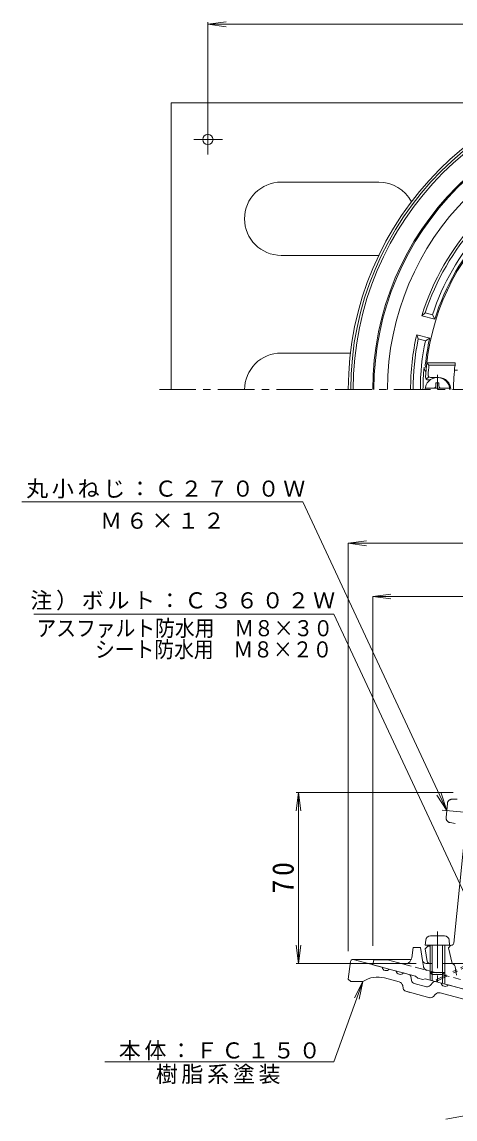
# Model space of a CAD drawing. Units: millimetres, scale not verified. Extents: x -289 to 230, y -348 to 414.
# Drawn here: x -288.7 to -111.3, y -53.3 to 396 of the extents above; entities that cross this region are included whole.
import ezdxf
from ezdxf.enums import TextEntityAlignment as Align

# ---------------------------------------------------------------- set-up
doc = ezdxf.new("R2010")
doc.units = ezdxf.units.MM
doc.header["$LTSCALE"] = 3
for name, pattern in [('CHAIN1', [8, 5, -1, 1, -1]), ('DASHED1', [1.8, 1.2, -0.6]), ('DOUBLE_CHAIN1', [8.8, 5, -1, 0.6, -0.6, 0.6, -1])]:
    doc.linetypes.add(name, pattern=pattern)
for name, color, linetype, lineweight in [('0-0_通り芯', 3, 'Continuous', 9), ('0-1_躯体', 2, 'Continuous', 9), ('0-2_仕上', 6, 'Continuous', 9), ('0-3_建具', 4, 'Continuous', 9), ('0-4_その他', 7, 'Continuous', 9), ('0-5_寸法', 7, 'Continuous', 9), ('0-6_ハッチ', 2, 'Continuous', 9), ('0-A', 4, 'Continuous', 9), ('0-B', 2, 'Continuous', 9)]:
    doc.layers.add(name, color=color, linetype=linetype, lineweight=lineweight)
doc.styles.add('ＭＳ ゴシック', font='')
doc.styles.get('ＭＳ ゴシック').set_extended_font_data('MS Gothic')

msp = doc.modelspace()

# ---------------------------------------------------------------- linework, layer by layer
at = {"layer": '0-0_通り芯', "linetype": 'CHAIN1'}
msp.add_line((-232.425, 245.414), (179.595, 245.414), dxfattribs=at)
at = {"layer": '0-0_通り芯'}
for p, q in [((-154.146, 11.161), (-155.037, 4.037)), ((-153.154, 12.037), (-129.162, 12.037)), ((-153.037, 12.037), (-141.181, 8.861)), ((-138.283, 8.084), (-135.385, 7.308)), ((-130.187, 5.915), (-132.488, 6.531)), ((-129.466, 5.149), (-129.103, 3.377)), ((-155.037, 4.037), (-154.037, 3.037)), ((-154.037, 3.037), (-149.037, 3.037)), ((-134.207, 2.851), (-140.178, 4.451)), ((-132.526, 0.153), (-132.765, 1.32)), ((-128.022, 2.229), (-123.051, 0.897)), ((-120.341, 2.704), (-121.541, 1.351)), ((-117.033, 2.39), (-119.334, 3.006)), ((-103.793, -1.158), (-114.135, 1.614)), ((-129.796, -1.437), (-131.445, -0.995)), ((-121.699, -3.607), (-131.445, -0.995)), ((-120.188, -3.153), (-119.398, -2.262)), ((-107.662, -4.262), (-117.384, -1.657))]:
    msp.add_line(p, q, dxfattribs=at)
for centre, radius, start, end in [((-27.537, 245.414), 127.5, 0, 180), ((-27.537, 245.414), 126.5, 0, 180), ((-27.537, 245.414), 125.5, 0, 180), ((-153.154, 11.037), 1, 90, 172.87567), ((-143.025, -6.175), 11, 75.00031, 123.1295), ((-139.57, 9.076), 1.625, 187.61929, 322.3797), ((-133.775, 7.523), 1.625, 187.62059, 322.37891), ((-130.445, 4.949), 1, 11.56642, 75.00078), ((-134.724, 0.919), 2, 11.56621, 75.0005), ((-131.057, 0.454), 1.5, 191.56628, 255.00128), ((-127.634, 3.678), 1.5, 191.5649, 254.99991), ((-122.663, 2.346), 1.5, 254.99991, 318.43558), ((-119.592, 2.041), 1, 75.00023, 138.43498), ((-115.422, 2.606), 1.625, 187.62059, 322.38074), ((-121.31, -2.158), 1.5, 255.00128, 318.43651), ((-117.902, -3.589), 2, 74.99976, 138.43507)]:
    msp.add_arc(centre, radius, start, end, dxfattribs=at)
at = {"layer": '0-1_躯体'}
for p, q in [((-123.527, 276.828), (-124.95, 275.657)), ((-119.633, 274.232), (-124.95, 275.657)), ((-120.625, 276.051), (-123.527, 276.828)), ((-120.625, 276.051), (-119.633, 274.232)), ((-121.704, 266.505), (-127.02, 267.929)), ((-126.374, 266.203), (-127.02, 267.929)), ((-123.472, 265.426), (-126.374, 266.203)), ((-123.472, 265.426), (-121.704, 266.505)), ((-129.087, 12.751), (-128.536, 16.894)), ((-125.536, 16.894), (-128.536, 16.894)), ((-124.662, 11.647), (-125.536, 16.894)), ((-145.037, 9.894), (-144.537, 11.894)), ((-127.536, 5.205), (-145.037, 9.894)), ((-138.978, 11.894), (-144.537, 11.894)), ((-132.837, 10.248), (-138.978, 11.894)), ((-123.183, 10.394), (-120.667, 10.394)), ((-116.407, 10.394), (-112.811, 10.394)), ((-111.331, 9.136), (-110.745, 5.548)), ((-127.536, 5.205), (-126.537, 4.419)), ((-121.537, 6.699), (-121.537, 3.597)), ((-120.667, 5.829), (-120.667, 3.364)), ((-116.406, 5.83), (-116.406, 2.222)), ((-115.536, 6.699), (-115.536, 1.989)), ((-124.537, 3.883), (-126.537, 4.419)), ((-123.537, 4.133), (-124.537, 3.883)), ((-103.984, -1.106), (-123.537, 4.133))]:
    msp.add_line(p, q, dxfattribs=at)
at = {"layer": '0-1_躯体', "linetype": 'DASHED1'}
for p, q in [((-132.837, 10.248), (-109.121, 3.894)), ((-124.248, 9.16), (-124.662, 11.647))]:
    msp.add_line(p, q, dxfattribs=at)
at = {"layer": '0-1_躯体'}
for centre, radius, start, end in [((-27.537, 245.414), 117.5, 0, 180), ((-27.537, 245.414), 117, 0, 180), ((-27.537, 245.414), 111.441, 0, 180), ((-27.537, 245.414), 102, 137.24745, 162.75252), ((-27.537, 245.414), 101, 138.1216, 161.87843), ((-27.537, 245.414), 98, 138.21725, 161.78276), ((-27.537, 245.414), 96.5, 137.37563, 162.62434), ((-27.537, 245.414), 102, 167.24748, 180), ((-27.537, 245.414), 101, 168.12157, 180), ((-27.537, 245.414), 98, 168.21722, 179.99998), ((-27.537, 245.414), 96.5, 167.37566, 173.92558), ((-27.537, 245.414), 96.917, 174.55904, 180), ((-122.026, 254.414), 2, 174.55836, 232.28242), ((-121.506, 255.414), 2, 173.92577, 215.73421), ((-132.061, 13.146), 3, 254.99991, 352.43501), ((-123.183, 11.894), 1.5, 189.45952, 270), ((-112.811, 8.894), 1.5, 9.27983, 90)]:
    msp.add_arc(centre, radius, start, end, dxfattribs=at)
at = {"layer": '0-1_躯体', "linetype": 'DASHED1'}
msp.add_arc((-122.275, 9.489), 2, 189.45839, 254.99998, dxfattribs=at)
at = {"layer": '0-2_仕上'}
for p, q in [((-122.904, 256.414), (-122.009, 255.414)), ((-122.009, 255.414), (-111.34, 255.414)), ((-110.256, 253.414), (-111.554, 253.414)), ((-122.074, 250.729), (-123.128, 249.724)), ((-122.405, 249.414), (-121.537, 249.414)), ((-121.345, 250.414), (-118.037, 250.414)), ((-105.657, 79.495), (-111.846, 18.759)), ((-123.537, 16.394), (-122.537, 17.438)), ((-122.676, 11.229), (-123.537, 16.394)), ((-122.537, 17.438), (-121.537, 17.482)), ((-115.533, 17.743), (-112.798, 17.861)), ((-114.037, 16.807), (-113.037, 17.851)), ((-114.037, 16.807), (-112.537, 10.394)), ((-102.381, 10.394), (-112.638, 10.394))]:
    msp.add_line(p, q, dxfattribs=at)
msp.add_lwpolyline([(-122.904, 256.414), (-111.318, 256.414), (-111.34, 255.414)], dxfattribs=at)
for centre, radius, start, end in [((-27.537, 245.414), 96, 3.01697, 176.98303), ((-27.537, 245.414), 95, 173.95767, 176.34033), ((-27.537, 245.414), 84.397, 173.19522, 180), ((-122.405, 250.414), 1, 176.983, 270), ((-121.345, 251.414), 1, 176.34024, 270), ((-118.037, 245.414), 5, 0, 90), ((-112.841, 18.861), 1, 272.48912, 354.18127), ((-121.689, 11.394), 1, 189.46068, 270)]:
    msp.add_arc(centre, radius, start, end, dxfattribs=at)
at = {"layer": '0-3_建具', "color": 7}
msp.add_line((-115.15, -53.325), (-101.363, -50.894), dxfattribs=at)
at = {"layer": '0-4_その他'}
for p, q in [((-212.537, 395.041), (-205.101, 396.02)), ((-212.537, 395.941), (-212.537, 353.914)), ((-212.537, 395.041), (157.463, 395.041)), ((-212.537, 395.041), (-205.101, 394.063)), ((-155.037, 182.493), (-147.601, 183.472)), ((-155.037, 182.493), (99.963, 182.493)), ((-155.037, 182.493), (-147.601, 181.514)), ((-155.037, 182.493), (-155.037, 15.439)), ((-145.037, 160.729), (-137.601, 161.708)), ((-145.037, 160.729), (89.963, 160.729)), ((-145.037, 160.729), (-137.601, 159.75)), ((-145.037, 160.729), (-145.037, 17.61)), ((-175.47, 80.394), (-176.449, 72.958)), ((-176.37, 80.394), (-112.074, 80.394)), ((-175.47, 10.394), (-175.47, 80.394)), ((-175.47, 80.394), (-174.491, 72.958)), ((-175.47, 10.394), (-176.449, 17.829)), ((-175.47, 10.394), (-174.491, 17.829)), ((-176.37, 10.394), (-127.22, 10.394))]:
    msp.add_line(p, q, dxfattribs=at)
at = {"layer": '0-5_寸法'}
for p, q in [((-288.715, 199.437), (-173.676, 199.437)), ((-114.734, 73.036), (-173.676, 199.437)), ((-160.905, 153.466), (-283.818, 153.466)), ((-99.536, 21.861), (-160.905, 153.466)), ((-114.734, 73.036), (-118.764, 79.362)), ((-114.734, 73.036), (-116.989, 80.189)), ((-149.037, 3.037), (-161.025, -29.901)), ((-149.037, 3.037), (-152.5, -3.615)), ((-149.037, 3.037), (-150.66, -4.285)), ((-161.025, -29.901), (-254.741, -29.901))]:
    msp.add_line(p, q, dxfattribs=at)
at = {"layer": '0-6_ハッチ', "linetype": 'DOUBLE_CHAIN1'}
msp.add_line((-91.278, 17.424), (-119.052, 3.69), dxfattribs=at)
msp.add_lwpolyline([(-91.013, 16.886), (-118.787, 3.153), (-119.052, 3.69)], dxfattribs=at)
at = {"layer": '0-A'}
for p, q in [((-119.137, 248.164), (-117.937, 248.164)), ((-119.137, 247.014), (-119.137, 248.164)), ((-117.937, 247.014), (-117.937, 248.164)), ((-113.573, 246.014), (-123.5, 246.014)), ((-123.355, 19.904), (-123.537, 17.829)), ((-121.363, 21.729), (-115.71, 21.729)), ((-113.718, 19.904), (-113.537, 17.829)), ((-123.537, 17.829), (-113.537, 17.829)), ((-121.537, 17.829), (-121.537, 6.699)), ((-120.667, 17.829), (-120.667, 5.829)), ((-116.407, 17.829), (-116.407, 5.829)), ((-115.537, 17.829), (-115.537, 6.699)), ((-120.667, 5.829), (-121.537, 6.699)), ((-121.537, 6.699), (-115.537, 6.699)), ((-120.667, 5.829), (-116.407, 5.829)), ((-116.407, 5.829), (-115.537, 6.699))]:
    msp.add_line(p, q, dxfattribs=at)
at = {"layer": '0-A', "linetype": 'CHAIN1'}
for p, q in [((-118.537, 245.414), (-118.537, 251.528)), ((-118.537, 23.514), (-118.537, 2.793))]:
    msp.add_line(p, q, dxfattribs=at)
at = {"layer": '0-A', "linetype": 'DOUBLE_CHAIN1'}
for p, q in [((-112.48, 77.67), (-110.398, 77.663)), ((-116.552, 73.201), (-95.915, 71.327)), ((-114.989, 70.222), (-114.478, 75.851)), ((-113.351, 68.072), (-111.302, 67.704))]:
    msp.add_line(p, q, dxfattribs=at)
at = {"layer": '0-A'}
for centre, radius, start, end in [((-118.537, 245.414), 5, 0, 180), ((-120.137, 247.014), 1, 270, 0), ((-116.937, 247.014), 1, 180, 270), ((-121.363, 19.729), 2, 90, 174.99998), ((-115.71, 19.729), 2, 5.00002, 90)]:
    msp.add_arc(centre, radius, start, end, dxfattribs=at)
at = {"layer": '0-A', "linetype": 'DOUBLE_CHAIN1'}
for centre, start, end in [((-112.486, 75.67), 89.811, 174.81099), ((-112.998, 70.041), 174.81099, 259.81097)]:
    msp.add_arc(centre, 2, start, end, dxfattribs=at)
at = {"layer": '0-B'}
for p, q in [((-227.537, 362.914), (-227.537, 245.414)), ((-227.537, 362.914), (-77.034, 362.914)), ((-212.537, 354.321), (-212.537, 341.766)), ((-218.351, 347.914), (-206.602, 347.914)), ((-182.537, 330.414), (-142.537, 330.414)), ((-182.537, 300.414), (-142.564, 300.414)), ((-182.537, 260.414), (-154.151, 260.414))]:
    msp.add_line(p, q, dxfattribs=at)
msp.add_circle((-212.537, 347.914), 2.1, dxfattribs=at)
for centre, start, end in [((-182.537, 315.414), 90, 270), ((-142.537, 315.414), 27.44629, 90), ((-182.537, 245.414), 90, 180.00018)]:
    msp.add_arc(centre, 15, start, end, dxfattribs=at)

# ---------------------------------------------------------------- texts
at = {"layer": '0-4_その他', "color": 2, "insert": (-177.27, 39.019), "char_height": 8.798, "attachment_point": 7, "rotation": 90, "style": 'ＭＳ ゴシック'}
msp.add_mtext('\\T1.27;\\W0.95;70', dxfattribs=at)
at = {"layer": '0-5_寸法', "color": 6, "style": 'ＭＳ ゴシック', "width": 0.9}
for s, p in [('アスファルト防水用\u3000Ｍ８×３０', (-282.76, 142.438)), ('シート防水用\u3000Ｍ８×２０', (-258.788, 133.746))]:
    msp.add_text(s, height=6.598, dxfattribs=at).set_placement(p, align=Align.BOTTOM_LEFT)
at = {"layer": '0-5_寸法', "char_height": 6.598, "attachment_point": 7, "style": 'ＭＳ ゴシック'}
for s, insert in [('\\T1.17;丸小ねじ：Ｃ２７００Ｗ', (-286.973, 200.848)), ('\\T1.17;Ｍ６×１２', (-256.695, 188.332)), ('\\T1.17;注）ボルト：Ｃ３６０２Ｗ', (-285.282, 154.954)), ('\\T1.17;本体：ＦＣ１５０', (-249.067, -29.233)), ('\\T1.17;樹脂系塗装', (-233.914, -38.965))]:
    msp.add_mtext(s, dxfattribs=dict(at, insert=insert))

doc.saveas('drawing.dxf')
